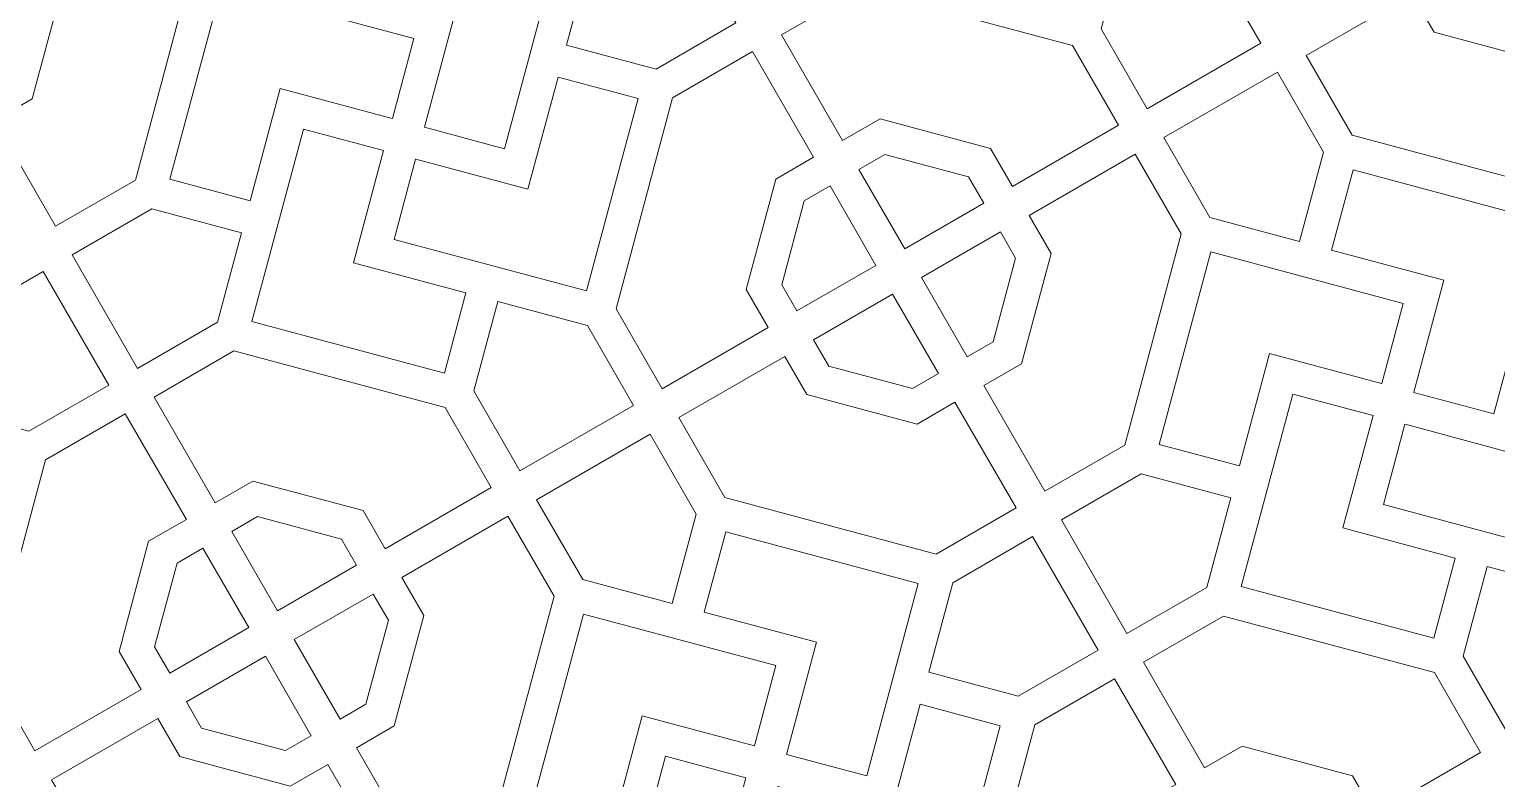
# Model space of a CAD drawing. Header units: centimetres. Extents: x 1.9 to 18.1, y -9.5 to 9.5.
# Drawn here: x 10.741 to 14.469, y -7.537 to -5.633 of the extents above; entities that cross this region are included whole.
import ezdxf

# ---------------------------------------------------------------- set-up
doc = ezdxf.new("R2010")
doc.units = ezdxf.units.CM
doc.header["$MEASUREMENT"] = 0
doc.layers.add('layer 1', color=7, linetype='Continuous')

msp = doc.modelspace()

# ---------------------------------------------------------------- linework, layer by layer
at = {"layer": 'layer 1', "color": 7, "lineweight": 9}
for points, knots in [([(1.85394, -0.05571), (1.85394, -0.05571), (18.09811, -0.05571), (18.09811, -0.05571), (18.09811, -0.05571), (18.09811, -0.05571), (18.09811, -9.49999), (18.09811, -9.49999), (18.09811, -9.49999), (18.09811, -9.49999), (1.85394, -9.49999), (1.85394, -9.49999), (1.85394, -9.49999), (1.85394, -9.49999), (1.85394, -0.05571), (1.85394, -0.05571)], [0, 0, 0, 0, 0.2, 0.2, 0.2, 0.2, 0.4, 0.4, 0.4, 0.4, 0.6, 0.6, 0.6, 0.6, 1, 1, 1, 1]), ([(10.82337, -5.52901), (10.82337, -5.52901), (10.74825, -5.80937), (10.74825, -5.80937), (10.74825, -5.80937), (10.74825, -5.80937), (10.65237, -5.86472), (10.65237, -5.86472), (10.65237, -5.86472), (10.65237, -5.86472), (10.80748, -6.13337), (10.80748, -6.13337), (10.80748, -6.13337), (10.80748, -6.13337), (11.0103, -6.01628), (11.0103, -6.01628), (11.0103, -6.01628), (11.0103, -6.01628), (11.15411, -5.47953), (11.15411, -5.47953), (11.15411, -5.47953), (11.15411, -5.47953), (11.03697, -5.27663), (11.03697, -5.27663), (11.03697, -5.27663), (11.03697, -5.27663), (10.76748, -5.43222), (10.76748, -5.43222), (10.76748, -5.43222), (10.76748, -5.43222), (10.82337, -5.52901), (10.82337, -5.52901)], [0, 0, 0, 0, 0.1111111, 0.1111111, 0.1111111, 0.1111111, 0.2222222, 0.2222222, 0.2222222, 0.2222222, 0.3333333, 0.3333333, 0.3333333, 0.3333333, 0.4444444, 0.4444444, 0.4444444, 0.4444444, 0.5555556, 0.5555556, 0.5555556, 0.5555556, 0.6666667, 0.6666667, 0.6666667, 0.6666667, 0.7777778, 0.7777778, 0.7777778, 0.7777778, 1, 1, 1, 1]), ([(11.74468, -5.88155), (11.74468, -5.88155), (11.74479, -5.88158), (11.74479, -5.88158), (11.74479, -5.88158), (11.74479, -5.88158), (11.74471, -5.88188), (11.74471, -5.88188), (11.74471, -5.88188), (11.74471, -5.88188), (11.94847, -5.93647), (11.94847, -5.93647), (11.94847, -5.93647), (11.94847, -5.93647), (12.07949, -5.44751), (12.07949, -5.44751), (12.07949, -5.44751), (12.07949, -5.44751), (11.59052, -5.31648), (11.59052, -5.31648), (11.59052, -5.31648), (11.59052, -5.31648), (11.53589, -5.52035), (11.53589, -5.52035), (11.53589, -5.52035), (11.53589, -5.52035), (11.821, -5.59674), (11.821, -5.59674), (11.821, -5.59674), (11.821, -5.59674), (11.74468, -5.88155), (11.74468, -5.88155)], [0, 0, 0, 0, 0.1111111, 0.1111111, 0.1111111, 0.1111111, 0.2222222, 0.2222222, 0.2222222, 0.2222222, 0.3333333, 0.3333333, 0.3333333, 0.3333333, 0.4444444, 0.4444444, 0.4444444, 0.4444444, 0.5555556, 0.5555556, 0.5555556, 0.5555556, 0.6666667, 0.6666667, 0.6666667, 0.6666667, 0.7777778, 0.7777778, 0.7777778, 0.7777778, 1, 1, 1, 1]), ([(12.37002, -5.32839), (12.37002, -5.32839), (12.16712, -5.44554), (12.16712, -5.44554), (12.16712, -5.44554), (12.16712, -5.44554), (12.10613, -5.67316), (12.10613, -5.67316), (12.10613, -5.67316), (12.10613, -5.67316), (12.33339, -5.73405), (12.33339, -5.73405), (12.33339, -5.73405), (12.33339, -5.73405), (12.53652, -5.61677), (12.53652, -5.61677), (12.53652, -5.61677), (12.53652, -5.61677), (12.37002, -5.32839), (12.37002, -5.32839)], [0, 0, 0, 0, 0.1666667, 0.1666667, 0.1666667, 0.1666667, 0.3333333, 0.3333333, 0.3333333, 0.3333333, 0.5, 0.5, 0.5, 0.5, 0.6666667, 0.6666667, 0.6666667, 0.6666667, 1, 1, 1, 1]), ([(13.86979, -5.6684), (13.86979, -5.6684), (13.75261, -5.46544), (13.75261, -5.46544), (13.75261, -5.46544), (13.75261, -5.46544), (13.52517, -5.4045), (13.52517, -5.4045), (13.52517, -5.4045), (13.52517, -5.4045), (13.46423, -5.63193), (13.46423, -5.63193), (13.46423, -5.63193), (13.46423, -5.63193), (13.58141, -5.8349), (13.58141, -5.8349), (13.58141, -5.8349), (13.58141, -5.8349), (13.86979, -5.6684), (13.86979, -5.6684)], [0, 0, 0, 0, 0.1666667, 0.1666667, 0.1666667, 0.1666667, 0.3333333, 0.3333333, 0.3333333, 0.3333333, 0.5, 0.5, 0.5, 0.5, 0.6666667, 0.6666667, 0.6666667, 0.6666667, 1, 1, 1, 1]), ([(11.66315, -5.85976), (11.66315, -5.85976), (11.6634, -5.85982), (11.6634, -5.85982), (11.6634, -5.85982), (11.6634, -5.85982), (11.71795, -5.65624), (11.71795, -5.65624), (11.71795, -5.65624), (11.71795, -5.65624), (11.22898, -5.52522), (11.22898, -5.52522), (11.22898, -5.52522), (11.22898, -5.52522), (11.09796, -6.01419), (11.09796, -6.01419), (11.09796, -6.01419), (11.09796, -6.01419), (11.30171, -6.06878), (11.30171, -6.06878), (11.30171, -6.06878), (11.30171, -6.06878), (11.37816, -5.78346), (11.37816, -5.78346), (11.37816, -5.78346), (11.37816, -5.78346), (11.66314, -5.85982), (11.66314, -5.85982), (11.66314, -5.85982), (11.66314, -5.85982), (11.66315, -5.85976), (11.66315, -5.85976)], [0, 0, 0, 0, 0.1111111, 0.1111111, 0.1111111, 0.1111111, 0.2222222, 0.2222222, 0.2222222, 0.2222222, 0.3333333, 0.3333333, 0.3333333, 0.3333333, 0.4444444, 0.4444444, 0.4444444, 0.4444444, 0.5555556, 0.5555556, 0.5555556, 0.5555556, 0.6666667, 0.6666667, 0.6666667, 0.6666667, 0.7777778, 0.7777778, 0.7777778, 0.7777778, 1, 1, 1, 1]), ([(13.18318, -5.93577), (13.18318, -5.93577), (13.23906, -6.03256), (13.23906, -6.03256), (13.23906, -6.03256), (13.23906, -6.03256), (13.50855, -5.87697), (13.50855, -5.87697), (13.50855, -5.87697), (13.50855, -5.87697), (13.39137, -5.674), (13.39137, -5.674), (13.39137, -5.674), (13.39137, -5.674), (12.85472, -5.53021), (12.85472, -5.53021), (12.85472, -5.53021), (12.85472, -5.53021), (12.65184, -5.64734), (12.65184, -5.64734), (12.65184, -5.64734), (12.65184, -5.64734), (12.80695, -5.916), (12.80695, -5.916), (12.80695, -5.916), (12.80695, -5.916), (12.90282, -5.86064), (12.90282, -5.86064), (12.90282, -5.86064), (12.90282, -5.86064), (13.18318, -5.93577), (13.18318, -5.93577)], [0, 0, 0, 0, 0.1111111, 0.1111111, 0.1111111, 0.1111111, 0.2222222, 0.2222222, 0.2222222, 0.2222222, 0.3333333, 0.3333333, 0.3333333, 0.3333333, 0.4444444, 0.4444444, 0.4444444, 0.4444444, 0.5555556, 0.5555556, 0.5555556, 0.5555556, 0.6666667, 0.6666667, 0.6666667, 0.6666667, 0.7777778, 0.7777778, 0.7777778, 0.7777778, 1, 1, 1, 1]), ([(14.31048, -5.6407), (14.31048, -5.6407), (14.2546, -5.5439), (14.2546, -5.5439), (14.2546, -5.5439), (14.2546, -5.5439), (13.98495, -5.69959), (13.98495, -5.69959), (13.98495, -5.69959), (13.98495, -5.69959), (14.102, -5.90232), (14.102, -5.90232), (14.102, -5.90232), (14.102, -5.90232), (14.63901, -6.04621), (14.63901, -6.04621), (14.63901, -6.04621), (14.63901, -6.04621), (14.84182, -5.92911), (14.84182, -5.92911), (14.84182, -5.92911), (14.84182, -5.92911), (14.68671, -5.66046), (14.68671, -5.66046), (14.68671, -5.66046), (14.68671, -5.66046), (14.59084, -5.71582), (14.59084, -5.71582), (14.59084, -5.71582), (14.59084, -5.71582), (14.31048, -5.6407), (14.31048, -5.6407)], [0, 0, 0, 0, 0.1111111, 0.1111111, 0.1111111, 0.1111111, 0.2222222, 0.2222222, 0.2222222, 0.2222222, 0.3333333, 0.3333333, 0.3333333, 0.3333333, 0.4444444, 0.4444444, 0.4444444, 0.4444444, 0.5555556, 0.5555556, 0.5555556, 0.5555556, 0.6666667, 0.6666667, 0.6666667, 0.6666667, 0.7777778, 0.7777778, 0.7777778, 0.7777778, 1, 1, 1, 1]), ([(12.5627, -6.294), (12.5627, -6.294), (12.63782, -6.01365), (12.63782, -6.01365), (12.63782, -6.01365), (12.63782, -6.01365), (12.73369, -5.95829), (12.73369, -5.95829), (12.73369, -5.95829), (12.73369, -5.95829), (12.57859, -5.68964), (12.57859, -5.68964), (12.57859, -5.68964), (12.57859, -5.68964), (12.37554, -5.80687), (12.37554, -5.80687), (12.37554, -5.80687), (12.37554, -5.80687), (12.23175, -6.34351), (12.23175, -6.34351), (12.23175, -6.34351), (12.23175, -6.34351), (12.34893, -6.54647), (12.34893, -6.54647), (12.34893, -6.54647), (12.34893, -6.54647), (12.61858, -6.39079), (12.61858, -6.39079), (12.61858, -6.39079), (12.61858, -6.39079), (12.5627, -6.294), (12.5627, -6.294)], [0, 0, 0, 0, 0.1111111, 0.1111111, 0.1111111, 0.1111111, 0.2222222, 0.2222222, 0.2222222, 0.2222222, 0.3333333, 0.3333333, 0.3333333, 0.3333333, 0.4444444, 0.4444444, 0.4444444, 0.4444444, 0.5555556, 0.5555556, 0.5555556, 0.5555556, 0.6666667, 0.6666667, 0.6666667, 0.6666667, 0.7777778, 0.7777778, 0.7777778, 0.7777778, 1, 1, 1, 1]), ([(13.96849, -6.17216), (13.96849, -6.17216), (14.0294, -5.94485), (14.0294, -5.94485), (14.0294, -5.94485), (14.0294, -5.94485), (13.91208, -5.74166), (13.91208, -5.74166), (13.91208, -5.74166), (13.91208, -5.74166), (13.62371, -5.90815), (13.62371, -5.90815), (13.62371, -5.90815), (13.62371, -5.90815), (13.74093, -6.11119), (13.74093, -6.11119), (13.74093, -6.11119), (13.74093, -6.11119), (13.96849, -6.17216), (13.96849, -6.17216)], [0, 0, 0, 0, 0.1666667, 0.1666667, 0.1666667, 0.1666667, 0.3333333, 0.3333333, 0.3333333, 0.3333333, 0.5, 0.5, 0.5, 0.5, 0.6666667, 0.6666667, 0.6666667, 0.6666667, 1, 1, 1, 1]), ([(11.72299, -5.96316), (11.72299, -5.96316), (11.72296, -5.96326), (11.72296, -5.96326), (11.72296, -5.96326), (11.72296, -5.96326), (11.72248, -5.96313), (11.72248, -5.96313), (11.72248, -5.96313), (11.72248, -5.96313), (11.66788, -6.16691), (11.66788, -6.16691), (11.66788, -6.16691), (11.66788, -6.16691), (12.15685, -6.29793), (12.15685, -6.29793), (12.15685, -6.29793), (12.15685, -6.29793), (12.28787, -5.80897), (12.28787, -5.80897), (12.28787, -5.80897), (12.28787, -5.80897), (12.08435, -5.75443), (12.08435, -5.75443), (12.08435, -5.75443), (12.08435, -5.75443), (12.00797, -6.03952), (12.00797, -6.03952), (12.00797, -6.03952), (12.00797, -6.03952), (11.72299, -5.96316), (11.72299, -5.96316)], [0, 0, 0, 0, 0.1111111, 0.1111111, 0.1111111, 0.1111111, 0.2222222, 0.2222222, 0.2222222, 0.2222222, 0.3333333, 0.3333333, 0.3333333, 0.3333333, 0.4444444, 0.4444444, 0.4444444, 0.4444444, 0.5555556, 0.5555556, 0.5555556, 0.5555556, 0.6666667, 0.6666667, 0.6666667, 0.6666667, 0.7777778, 0.7777778, 0.7777778, 0.7777778, 1, 1, 1, 1]), ([(11.64129, -5.94107), (11.64129, -5.94107), (11.43766, -5.88651), (11.43766, -5.88651), (11.43766, -5.88651), (11.43766, -5.88651), (11.30664, -6.37548), (11.30664, -6.37548), (11.30664, -6.37548), (11.30664, -6.37548), (11.79561, -6.5065), (11.79561, -6.5065), (11.79561, -6.5065), (11.79561, -6.5065), (11.85017, -6.30286), (11.85017, -6.30286), (11.85017, -6.30286), (11.85017, -6.30286), (11.56484, -6.22641), (11.56484, -6.22641), (11.56484, -6.22641), (11.56484, -6.22641), (11.64129, -5.94107), (11.64129, -5.94107)], [0, 0, 0, 0, 0.1428571, 0.1428571, 0.1428571, 0.1428571, 0.2857143, 0.2857143, 0.2857143, 0.2857143, 0.4285714, 0.4285714, 0.4285714, 0.4285714, 0.5714286, 0.5714286, 0.5714286, 0.5714286, 0.7142857, 0.7142857, 0.7142857, 0.7142857, 1, 1, 1, 1]), ([(13.16619, -6.07463), (13.16619, -6.07463), (13.12774, -6.00802), (13.12774, -6.00802), (13.12774, -6.00802), (13.12774, -6.00802), (12.91471, -5.95094), (12.91471, -5.95094), (12.91471, -5.95094), (12.91471, -5.95094), (12.84901, -5.98886), (12.84901, -5.98886), (12.84901, -5.98886), (12.84901, -5.98886), (12.96545, -6.19053), (12.96545, -6.19053), (12.96545, -6.19053), (12.96545, -6.19053), (13.16619, -6.07463), (13.16619, -6.07463)], [0, 0, 0, 0, 0.1666667, 0.1666667, 0.1666667, 0.1666667, 0.3333333, 0.3333333, 0.3333333, 0.3333333, 0.5, 0.5, 0.5, 0.5, 0.6666667, 0.6666667, 0.6666667, 0.6666667, 1, 1, 1, 1]), ([(13.33724, -6.2026), (13.33724, -6.2026), (13.26211, -6.48295), (13.26211, -6.48295), (13.26211, -6.48295), (13.26211, -6.48295), (13.16624, -6.53831), (13.16624, -6.53831), (13.16624, -6.53831), (13.16624, -6.53831), (13.32135, -6.80696), (13.32135, -6.80696), (13.32135, -6.80696), (13.32135, -6.80696), (13.52416, -6.68987), (13.52416, -6.68987), (13.52416, -6.68987), (13.52416, -6.68987), (13.66798, -6.15312), (13.66798, -6.15312), (13.66798, -6.15312), (13.66798, -6.15312), (13.55084, -5.95022), (13.55084, -5.95022), (13.55084, -5.95022), (13.55084, -5.95022), (13.28135, -6.10581), (13.28135, -6.10581), (13.28135, -6.10581), (13.28135, -6.10581), (13.33724, -6.2026), (13.33724, -6.2026)], [0, 0, 0, 0, 0.1111111, 0.1111111, 0.1111111, 0.1111111, 0.2222222, 0.2222222, 0.2222222, 0.2222222, 0.3333333, 0.3333333, 0.3333333, 0.3333333, 0.4444444, 0.4444444, 0.4444444, 0.4444444, 0.5555556, 0.5555556, 0.5555556, 0.5555556, 0.6666667, 0.6666667, 0.6666667, 0.6666667, 0.7777778, 0.7777778, 0.7777778, 0.7777778, 1, 1, 1, 1]), ([(14.25855, -6.55514), (14.25855, -6.55514), (14.25866, -6.55517), (14.25866, -6.55517), (14.25866, -6.55517), (14.25866, -6.55517), (14.25858, -6.55547), (14.25858, -6.55547), (14.25858, -6.55547), (14.25858, -6.55547), (14.46234, -6.61006), (14.46234, -6.61006), (14.46234, -6.61006), (14.46234, -6.61006), (14.59336, -6.1211), (14.59336, -6.1211), (14.59336, -6.1211), (14.59336, -6.1211), (14.10439, -5.99007), (14.10439, -5.99007), (14.10439, -5.99007), (14.10439, -5.99007), (14.04976, -6.19394), (14.04976, -6.19394), (14.04976, -6.19394), (14.04976, -6.19394), (14.33486, -6.27033), (14.33486, -6.27033), (14.33486, -6.27033), (14.33486, -6.27033), (14.25855, -6.55514), (14.25855, -6.55514)], [0, 0, 0, 0, 0.1111111, 0.1111111, 0.1111111, 0.1111111, 0.2222222, 0.2222222, 0.2222222, 0.2222222, 0.3333333, 0.3333333, 0.3333333, 0.3333333, 0.4444444, 0.4444444, 0.4444444, 0.4444444, 0.5555556, 0.5555556, 0.5555556, 0.5555556, 0.6666667, 0.6666667, 0.6666667, 0.6666667, 0.7777778, 0.7777778, 0.7777778, 0.7777778, 1, 1, 1, 1]), ([(12.69145, -6.34872), (12.69145, -6.34872), (12.89219, -6.23282), (12.89219, -6.23282), (12.89219, -6.23282), (12.89219, -6.23282), (12.77576, -6.03116), (12.77576, -6.03116), (12.77576, -6.03116), (12.77576, -6.03116), (12.71007, -6.06909), (12.71007, -6.06909), (12.71007, -6.06909), (12.71007, -6.06909), (12.65299, -6.28211), (12.65299, -6.28211), (12.65299, -6.28211), (12.65299, -6.28211), (12.69145, -6.34872), (12.69145, -6.34872)], [0, 0, 0, 0, 0.1666667, 0.1666667, 0.1666667, 0.1666667, 0.3333333, 0.3333333, 0.3333333, 0.3333333, 0.5, 0.5, 0.5, 0.5, 0.6666667, 0.6666667, 0.6666667, 0.6666667, 1, 1, 1, 1]), ([(11.01604, -6.49462), (11.01604, -6.49462), (11.21901, -6.37743), (11.21901, -6.37743), (11.21901, -6.37743), (11.21901, -6.37743), (11.27993, -6.15005), (11.27993, -6.15005), (11.27993, -6.15005), (11.27993, -6.15005), (11.05245, -6.0891), (11.05245, -6.0891), (11.05245, -6.0891), (11.05245, -6.0891), (10.84955, -6.20624), (10.84955, -6.20624), (10.84955, -6.20624), (10.84955, -6.20624), (11.01604, -6.49462), (11.01604, -6.49462)], [0, 0, 0, 0, 0.1666667, 0.1666667, 0.1666667, 0.1666667, 0.3333333, 0.3333333, 0.3333333, 0.3333333, 0.5, 0.5, 0.5, 0.5, 0.6666667, 0.6666667, 0.6666667, 0.6666667, 1, 1, 1, 1]), ([(13.20849, -6.14788), (13.20849, -6.14788), (13.00774, -6.26378), (13.00774, -6.26378), (13.00774, -6.26378), (13.00774, -6.26378), (13.12417, -6.46544), (13.12417, -6.46544), (13.12417, -6.46544), (13.12417, -6.46544), (13.18986, -6.42751), (13.18986, -6.42751), (13.18986, -6.42751), (13.18986, -6.42751), (13.24694, -6.21449), (13.24694, -6.21449), (13.24694, -6.21449), (13.24694, -6.21449), (13.20849, -6.14788), (13.20849, -6.14788)], [0, 0, 0, 0, 0.1666667, 0.1666667, 0.1666667, 0.1666667, 0.3333333, 0.3333333, 0.3333333, 0.3333333, 0.5, 0.5, 0.5, 0.5, 0.6666667, 0.6666667, 0.6666667, 0.6666667, 1, 1, 1, 1]), ([(14.17702, -6.53335), (14.17702, -6.53335), (14.17727, -6.53341), (14.17727, -6.53341), (14.17727, -6.53341), (14.17727, -6.53341), (14.23181, -6.32983), (14.23181, -6.32983), (14.23181, -6.32983), (14.23181, -6.32983), (13.74284, -6.19881), (13.74284, -6.19881), (13.74284, -6.19881), (13.74284, -6.19881), (13.61183, -6.68778), (13.61183, -6.68778), (13.61183, -6.68778), (13.61183, -6.68778), (13.81558, -6.74237), (13.81558, -6.74237), (13.81558, -6.74237), (13.81558, -6.74237), (13.89203, -6.45705), (13.89203, -6.45705), (13.89203, -6.45705), (13.89203, -6.45705), (14.17701, -6.5334), (14.17701, -6.5334), (14.17701, -6.5334), (14.17701, -6.5334), (14.17702, -6.53335), (14.17702, -6.53335)], [0, 0, 0, 0, 0.1111111, 0.1111111, 0.1111111, 0.1111111, 0.2222222, 0.2222222, 0.2222222, 0.2222222, 0.3333333, 0.3333333, 0.3333333, 0.3333333, 0.4444444, 0.4444444, 0.4444444, 0.4444444, 0.5555556, 0.5555556, 0.5555556, 0.5555556, 0.6666667, 0.6666667, 0.6666667, 0.6666667, 0.7777778, 0.7777778, 0.7777778, 0.7777778, 1, 1, 1, 1]), ([(10.7763, -6.24853), (10.7763, -6.24853), (10.57339, -6.36568), (10.57339, -6.36568), (10.57339, -6.36568), (10.57339, -6.36568), (10.5124, -6.59329), (10.5124, -6.59329), (10.5124, -6.59329), (10.5124, -6.59329), (10.73966, -6.65419), (10.73966, -6.65419), (10.73966, -6.65419), (10.73966, -6.65419), (10.94279, -6.53691), (10.94279, -6.53691), (10.94279, -6.53691), (10.94279, -6.53691), (10.7763, -6.24853), (10.7763, -6.24853)], [0, 0, 0, 0, 0.1666667, 0.1666667, 0.1666667, 0.1666667, 0.3333333, 0.3333333, 0.3333333, 0.3333333, 0.5, 0.5, 0.5, 0.5, 0.6666667, 0.6666667, 0.6666667, 0.6666667, 1, 1, 1, 1]), ([(12.27606, -6.58854), (12.27606, -6.58854), (12.15888, -6.38558), (12.15888, -6.38558), (12.15888, -6.38558), (12.15888, -6.38558), (11.93144, -6.32464), (11.93144, -6.32464), (11.93144, -6.32464), (11.93144, -6.32464), (11.8705, -6.55207), (11.8705, -6.55207), (11.8705, -6.55207), (11.8705, -6.55207), (11.98769, -6.75504), (11.98769, -6.75504), (11.98769, -6.75504), (11.98769, -6.75504), (12.27606, -6.58854), (12.27606, -6.58854)], [0, 0, 0, 0, 0.1666667, 0.1666667, 0.1666667, 0.1666667, 0.3333333, 0.3333333, 0.3333333, 0.3333333, 0.5, 0.5, 0.5, 0.5, 0.6666667, 0.6666667, 0.6666667, 0.6666667, 1, 1, 1, 1]), ([(12.73374, -6.42197), (12.73374, -6.42197), (12.7722, -6.48859), (12.7722, -6.48859), (12.7722, -6.48859), (12.7722, -6.48859), (12.98522, -6.54566), (12.98522, -6.54566), (12.98522, -6.54566), (12.98522, -6.54566), (13.05092, -6.50773), (13.05092, -6.50773), (13.05092, -6.50773), (13.05092, -6.50773), (12.93449, -6.30607), (12.93449, -6.30607), (12.93449, -6.30607), (12.93449, -6.30607), (12.73374, -6.42197), (12.73374, -6.42197)], [0, 0, 0, 0, 0.1666667, 0.1666667, 0.1666667, 0.1666667, 0.3333333, 0.3333333, 0.3333333, 0.3333333, 0.5, 0.5, 0.5, 0.5, 0.6666667, 0.6666667, 0.6666667, 0.6666667, 1, 1, 1, 1]), ([(14.23685, -6.63675), (14.23685, -6.63675), (14.23683, -6.63684), (14.23683, -6.63684), (14.23683, -6.63684), (14.23683, -6.63684), (14.23635, -6.63672), (14.23635, -6.63672), (14.23635, -6.63672), (14.23635, -6.63672), (14.18175, -6.8405), (14.18175, -6.8405), (14.18175, -6.8405), (14.18175, -6.8405), (14.67072, -6.97152), (14.67072, -6.97152), (14.67072, -6.97152), (14.67072, -6.97152), (14.80174, -6.48256), (14.80174, -6.48256), (14.80174, -6.48256), (14.80174, -6.48256), (14.59822, -6.42802), (14.59822, -6.42802), (14.59822, -6.42802), (14.59822, -6.42802), (14.52183, -6.71311), (14.52183, -6.71311), (14.52183, -6.71311), (14.52183, -6.71311), (14.23685, -6.63675), (14.23685, -6.63675)], [0, 0, 0, 0, 0.1111111, 0.1111111, 0.1111111, 0.1111111, 0.2222222, 0.2222222, 0.2222222, 0.2222222, 0.3333333, 0.3333333, 0.3333333, 0.3333333, 0.4444444, 0.4444444, 0.4444444, 0.4444444, 0.5555556, 0.5555556, 0.5555556, 0.5555556, 0.6666667, 0.6666667, 0.6666667, 0.6666667, 0.7777778, 0.7777778, 0.7777778, 0.7777778, 1, 1, 1, 1]), ([(11.58945, -6.8559), (11.58945, -6.8559), (11.64533, -6.9527), (11.64533, -6.9527), (11.64533, -6.9527), (11.64533, -6.9527), (11.91482, -6.79711), (11.91482, -6.79711), (11.91482, -6.79711), (11.91482, -6.79711), (11.79764, -6.59415), (11.79764, -6.59415), (11.79764, -6.59415), (11.79764, -6.59415), (11.26099, -6.45035), (11.26099, -6.45035), (11.26099, -6.45035), (11.26099, -6.45035), (11.05811, -6.56748), (11.05811, -6.56748), (11.05811, -6.56748), (11.05811, -6.56748), (11.21322, -6.83614), (11.21322, -6.83614), (11.21322, -6.83614), (11.21322, -6.83614), (11.30909, -6.78078), (11.30909, -6.78078), (11.30909, -6.78078), (11.30909, -6.78078), (11.58945, -6.8559), (11.58945, -6.8559)], [0, 0, 0, 0, 0.1111111, 0.1111111, 0.1111111, 0.1111111, 0.2222222, 0.2222222, 0.2222222, 0.2222222, 0.3333333, 0.3333333, 0.3333333, 0.3333333, 0.4444444, 0.4444444, 0.4444444, 0.4444444, 0.5555556, 0.5555556, 0.5555556, 0.5555556, 0.6666667, 0.6666667, 0.6666667, 0.6666667, 0.7777778, 0.7777778, 0.7777778, 0.7777778, 1, 1, 1, 1]), ([(12.71676, -6.56084), (12.71676, -6.56084), (12.66087, -6.46404), (12.66087, -6.46404), (12.66087, -6.46404), (12.66087, -6.46404), (12.39122, -6.61973), (12.39122, -6.61973), (12.39122, -6.61973), (12.39122, -6.61973), (12.50827, -6.82246), (12.50827, -6.82246), (12.50827, -6.82246), (12.50827, -6.82246), (13.04528, -6.96635), (13.04528, -6.96635), (13.04528, -6.96635), (13.04528, -6.96635), (13.24809, -6.84926), (13.24809, -6.84926), (13.24809, -6.84926), (13.24809, -6.84926), (13.09299, -6.5806), (13.09299, -6.5806), (13.09299, -6.5806), (13.09299, -6.5806), (12.99711, -6.63596), (12.99711, -6.63596), (12.99711, -6.63596), (12.99711, -6.63596), (12.71676, -6.56084), (12.71676, -6.56084)], [0, 0, 0, 0, 0.1111111, 0.1111111, 0.1111111, 0.1111111, 0.2222222, 0.2222222, 0.2222222, 0.2222222, 0.3333333, 0.3333333, 0.3333333, 0.3333333, 0.4444444, 0.4444444, 0.4444444, 0.4444444, 0.5555556, 0.5555556, 0.5555556, 0.5555556, 0.6666667, 0.6666667, 0.6666667, 0.6666667, 0.7777778, 0.7777778, 0.7777778, 0.7777778, 1, 1, 1, 1]), ([(14.15516, -6.61466), (14.15516, -6.61466), (13.95152, -6.56009), (13.95152, -6.56009), (13.95152, -6.56009), (13.95152, -6.56009), (13.8205, -7.04907), (13.8205, -7.04907), (13.8205, -7.04907), (13.8205, -7.04907), (14.30948, -7.18009), (14.30948, -7.18009), (14.30948, -7.18009), (14.30948, -7.18009), (14.36404, -6.97645), (14.36404, -6.97645), (14.36404, -6.97645), (14.36404, -6.97645), (14.0787, -6.9), (14.0787, -6.9), (14.0787, -6.9), (14.0787, -6.9), (14.15516, -6.61466), (14.15516, -6.61466)], [0, 0, 0, 0, 0.1428571, 0.1428571, 0.1428571, 0.1428571, 0.2857143, 0.2857143, 0.2857143, 0.2857143, 0.4285714, 0.4285714, 0.4285714, 0.4285714, 0.5714286, 0.5714286, 0.5714286, 0.5714286, 0.7142857, 0.7142857, 0.7142857, 0.7142857, 1, 1, 1, 1]), ([(10.96897, -7.21414), (10.96897, -7.21414), (11.04409, -6.93379), (11.04409, -6.93379), (11.04409, -6.93379), (11.04409, -6.93379), (11.13997, -6.87843), (11.13997, -6.87843), (11.13997, -6.87843), (11.13997, -6.87843), (10.98486, -6.60978), (10.98486, -6.60978), (10.98486, -6.60978), (10.98486, -6.60978), (10.78181, -6.72701), (10.78181, -6.72701), (10.78181, -6.72701), (10.78181, -6.72701), (10.63802, -7.26365), (10.63802, -7.26365), (10.63802, -7.26365), (10.63802, -7.26365), (10.7552, -7.46661), (10.7552, -7.46661), (10.7552, -7.46661), (10.7552, -7.46661), (11.02485, -7.31093), (11.02485, -7.31093), (11.02485, -7.31093), (11.02485, -7.31093), (10.96897, -7.21414), (10.96897, -7.21414)], [0, 0, 0, 0, 0.1111111, 0.1111111, 0.1111111, 0.1111111, 0.2222222, 0.2222222, 0.2222222, 0.2222222, 0.3333333, 0.3333333, 0.3333333, 0.3333333, 0.4444444, 0.4444444, 0.4444444, 0.4444444, 0.5555556, 0.5555556, 0.5555556, 0.5555556, 0.6666667, 0.6666667, 0.6666667, 0.6666667, 0.7777778, 0.7777778, 0.7777778, 0.7777778, 1, 1, 1, 1]), ([(12.37476, -7.0923), (12.37476, -7.0923), (12.43567, -6.86499), (12.43567, -6.86499), (12.43567, -6.86499), (12.43567, -6.86499), (12.31835, -6.6618), (12.31835, -6.6618), (12.31835, -6.6618), (12.31835, -6.6618), (12.02998, -6.82829), (12.02998, -6.82829), (12.02998, -6.82829), (12.02998, -6.82829), (12.1472, -7.03133), (12.1472, -7.03133), (12.1472, -7.03133), (12.1472, -7.03133), (12.37476, -7.0923), (12.37476, -7.0923)], [0, 0, 0, 0, 0.1666667, 0.1666667, 0.1666667, 0.1666667, 0.3333333, 0.3333333, 0.3333333, 0.3333333, 0.5, 0.5, 0.5, 0.5, 0.6666667, 0.6666667, 0.6666667, 0.6666667, 1, 1, 1, 1]), ([(13.52991, -7.16821), (13.52991, -7.16821), (13.73288, -7.05102), (13.73288, -7.05102), (13.73288, -7.05102), (13.73288, -7.05102), (13.7938, -6.82364), (13.7938, -6.82364), (13.7938, -6.82364), (13.7938, -6.82364), (13.56631, -6.76269), (13.56631, -6.76269), (13.56631, -6.76269), (13.56631, -6.76269), (13.36341, -6.87983), (13.36341, -6.87983), (13.36341, -6.87983), (13.36341, -6.87983), (13.52991, -7.16821), (13.52991, -7.16821)], [0, 0, 0, 0, 0.1666667, 0.1666667, 0.1666667, 0.1666667, 0.3333333, 0.3333333, 0.3333333, 0.3333333, 0.5, 0.5, 0.5, 0.5, 0.6666667, 0.6666667, 0.6666667, 0.6666667, 1, 1, 1, 1]), ([(11.57246, -6.99477), (11.57246, -6.99477), (11.53401, -6.92815), (11.53401, -6.92815), (11.53401, -6.92815), (11.53401, -6.92815), (11.32098, -6.87108), (11.32098, -6.87108), (11.32098, -6.87108), (11.32098, -6.87108), (11.25529, -6.909), (11.25529, -6.909), (11.25529, -6.909), (11.25529, -6.909), (11.37172, -7.11067), (11.37172, -7.11067), (11.37172, -7.11067), (11.37172, -7.11067), (11.57246, -6.99477), (11.57246, -6.99477)], [0, 0, 0, 0, 0.1666667, 0.1666667, 0.1666667, 0.1666667, 0.3333333, 0.3333333, 0.3333333, 0.3333333, 0.5, 0.5, 0.5, 0.5, 0.6666667, 0.6666667, 0.6666667, 0.6666667, 1, 1, 1, 1]), ([(11.74351, -7.12274), (11.74351, -7.12274), (11.66839, -7.4031), (11.66839, -7.4031), (11.66839, -7.4031), (11.66839, -7.4031), (11.57251, -7.45845), (11.57251, -7.45845), (11.57251, -7.45845), (11.57251, -7.45845), (11.72762, -7.72711), (11.72762, -7.72711), (11.72762, -7.72711), (11.72762, -7.72711), (11.93043, -7.61001), (11.93043, -7.61001), (11.93043, -7.61001), (11.93043, -7.61001), (12.07425, -7.07326), (12.07425, -7.07326), (12.07425, -7.07326), (12.07425, -7.07326), (11.95711, -6.87036), (11.95711, -6.87036), (11.95711, -6.87036), (11.95711, -6.87036), (11.68762, -7.02595), (11.68762, -7.02595), (11.68762, -7.02595), (11.68762, -7.02595), (11.74351, -7.12274), (11.74351, -7.12274)], [0, 0, 0, 0, 0.1111111, 0.1111111, 0.1111111, 0.1111111, 0.2222222, 0.2222222, 0.2222222, 0.2222222, 0.3333333, 0.3333333, 0.3333333, 0.3333333, 0.4444444, 0.4444444, 0.4444444, 0.4444444, 0.5555556, 0.5555556, 0.5555556, 0.5555556, 0.6666667, 0.6666667, 0.6666667, 0.6666667, 0.7777778, 0.7777778, 0.7777778, 0.7777778, 1, 1, 1, 1]), ([(12.66482, -7.47528), (12.66482, -7.47528), (12.66493, -7.47531), (12.66493, -7.47531), (12.66493, -7.47531), (12.66493, -7.47531), (12.66485, -7.4756), (12.66485, -7.4756), (12.66485, -7.4756), (12.66485, -7.4756), (12.86861, -7.5302), (12.86861, -7.5302), (12.86861, -7.5302), (12.86861, -7.5302), (12.99963, -7.04123), (12.99963, -7.04123), (12.99963, -7.04123), (12.99963, -7.04123), (12.51066, -6.91021), (12.51066, -6.91021), (12.51066, -6.91021), (12.51066, -6.91021), (12.45603, -7.11408), (12.45603, -7.11408), (12.45603, -7.11408), (12.45603, -7.11408), (12.74114, -7.19047), (12.74114, -7.19047), (12.74114, -7.19047), (12.74114, -7.19047), (12.66482, -7.47528), (12.66482, -7.47528)], [0, 0, 0, 0, 0.1111111, 0.1111111, 0.1111111, 0.1111111, 0.2222222, 0.2222222, 0.2222222, 0.2222222, 0.3333333, 0.3333333, 0.3333333, 0.3333333, 0.4444444, 0.4444444, 0.4444444, 0.4444444, 0.5555556, 0.5555556, 0.5555556, 0.5555556, 0.6666667, 0.6666667, 0.6666667, 0.6666667, 0.7777778, 0.7777778, 0.7777778, 0.7777778, 1, 1, 1, 1]), ([(13.29016, -6.92212), (13.29016, -6.92212), (13.08726, -7.03927), (13.08726, -7.03927), (13.08726, -7.03927), (13.08726, -7.03927), (13.02627, -7.26688), (13.02627, -7.26688), (13.02627, -7.26688), (13.02627, -7.26688), (13.25353, -7.32778), (13.25353, -7.32778), (13.25353, -7.32778), (13.25353, -7.32778), (13.45666, -7.2105), (13.45666, -7.2105), (13.45666, -7.2105), (13.45666, -7.2105), (13.29016, -6.92212), (13.29016, -6.92212)], [0, 0, 0, 0, 0.1666667, 0.1666667, 0.1666667, 0.1666667, 0.3333333, 0.3333333, 0.3333333, 0.3333333, 0.5, 0.5, 0.5, 0.5, 0.6666667, 0.6666667, 0.6666667, 0.6666667, 1, 1, 1, 1]), ([(11.09772, -7.26886), (11.09772, -7.26886), (11.29847, -7.15296), (11.29847, -7.15296), (11.29847, -7.15296), (11.29847, -7.15296), (11.18203, -6.9513), (11.18203, -6.9513), (11.18203, -6.9513), (11.18203, -6.9513), (11.11634, -6.98923), (11.11634, -6.98923), (11.11634, -6.98923), (11.11634, -6.98923), (11.05926, -7.20225), (11.05926, -7.20225), (11.05926, -7.20225), (11.05926, -7.20225), (11.09772, -7.26886), (11.09772, -7.26886)], [0, 0, 0, 0, 0.1666667, 0.1666667, 0.1666667, 0.1666667, 0.3333333, 0.3333333, 0.3333333, 0.3333333, 0.5, 0.5, 0.5, 0.5, 0.6666667, 0.6666667, 0.6666667, 0.6666667, 1, 1, 1, 1]), ([(14.78993, -7.26213), (14.78993, -7.26213), (14.67275, -7.05917), (14.67275, -7.05917), (14.67275, -7.05917), (14.67275, -7.05917), (14.44531, -6.99823), (14.44531, -6.99823), (14.44531, -6.99823), (14.44531, -6.99823), (14.38437, -7.22566), (14.38437, -7.22566), (14.38437, -7.22566), (14.38437, -7.22566), (14.50155, -7.42863), (14.50155, -7.42863), (14.50155, -7.42863), (14.50155, -7.42863), (14.78993, -7.26213), (14.78993, -7.26213)], [0, 0, 0, 0, 0.1666667, 0.1666667, 0.1666667, 0.1666667, 0.3333333, 0.3333333, 0.3333333, 0.3333333, 0.5, 0.5, 0.5, 0.5, 0.6666667, 0.6666667, 0.6666667, 0.6666667, 1, 1, 1, 1]), ([(11.61476, -7.06802), (11.61476, -7.06802), (11.41401, -7.18392), (11.41401, -7.18392), (11.41401, -7.18392), (11.41401, -7.18392), (11.53044, -7.38558), (11.53044, -7.38558), (11.53044, -7.38558), (11.53044, -7.38558), (11.59613, -7.34765), (11.59613, -7.34765), (11.59613, -7.34765), (11.59613, -7.34765), (11.65322, -7.13463), (11.65322, -7.13463), (11.65322, -7.13463), (11.65322, -7.13463), (11.61476, -7.06802), (11.61476, -7.06802)], [0, 0, 0, 0, 0.1666667, 0.1666667, 0.1666667, 0.1666667, 0.3333333, 0.3333333, 0.3333333, 0.3333333, 0.5, 0.5, 0.5, 0.5, 0.6666667, 0.6666667, 0.6666667, 0.6666667, 1, 1, 1, 1]), ([(12.58329, -7.45349), (12.58329, -7.45349), (12.58354, -7.45355), (12.58354, -7.45355), (12.58354, -7.45355), (12.58354, -7.45355), (12.63809, -7.24997), (12.63809, -7.24997), (12.63809, -7.24997), (12.63809, -7.24997), (12.14912, -7.11895), (12.14912, -7.11895), (12.14912, -7.11895), (12.14912, -7.11895), (12.0181, -7.60792), (12.0181, -7.60792), (12.0181, -7.60792), (12.0181, -7.60792), (12.22185, -7.66251), (12.22185, -7.66251), (12.22185, -7.66251), (12.22185, -7.66251), (12.2983, -7.37719), (12.2983, -7.37719), (12.2983, -7.37719), (12.2983, -7.37719), (12.58328, -7.45354), (12.58328, -7.45354), (12.58328, -7.45354), (12.58328, -7.45354), (12.58329, -7.45349), (12.58329, -7.45349)], [0, 0, 0, 0, 0.1111111, 0.1111111, 0.1111111, 0.1111111, 0.2222222, 0.2222222, 0.2222222, 0.2222222, 0.3333333, 0.3333333, 0.3333333, 0.3333333, 0.4444444, 0.4444444, 0.4444444, 0.4444444, 0.5555556, 0.5555556, 0.5555556, 0.5555556, 0.6666667, 0.6666667, 0.6666667, 0.6666667, 0.7777778, 0.7777778, 0.7777778, 0.7777778, 1, 1, 1, 1]), ([(14.10332, -7.52949), (14.10332, -7.52949), (14.1592, -7.62629), (14.1592, -7.62629), (14.1592, -7.62629), (14.1592, -7.62629), (14.42869, -7.4707), (14.42869, -7.4707), (14.42869, -7.4707), (14.42869, -7.4707), (14.3115, -7.26773), (14.3115, -7.26773), (14.3115, -7.26773), (14.3115, -7.26773), (13.77486, -7.12394), (13.77486, -7.12394), (13.77486, -7.12394), (13.77486, -7.12394), (13.57198, -7.24107), (13.57198, -7.24107), (13.57198, -7.24107), (13.57198, -7.24107), (13.72709, -7.50973), (13.72709, -7.50973), (13.72709, -7.50973), (13.72709, -7.50973), (13.82296, -7.45437), (13.82296, -7.45437), (13.82296, -7.45437), (13.82296, -7.45437), (14.10332, -7.52949), (14.10332, -7.52949)], [0, 0, 0, 0, 0.1111111, 0.1111111, 0.1111111, 0.1111111, 0.2222222, 0.2222222, 0.2222222, 0.2222222, 0.3333333, 0.3333333, 0.3333333, 0.3333333, 0.4444444, 0.4444444, 0.4444444, 0.4444444, 0.5555556, 0.5555556, 0.5555556, 0.5555556, 0.6666667, 0.6666667, 0.6666667, 0.6666667, 0.7777778, 0.7777778, 0.7777778, 0.7777778, 1, 1, 1, 1]), ([(11.14001, -7.34211), (11.14001, -7.34211), (11.17847, -7.40873), (11.17847, -7.40873), (11.17847, -7.40873), (11.17847, -7.40873), (11.39149, -7.4658), (11.39149, -7.4658), (11.39149, -7.4658), (11.39149, -7.4658), (11.45719, -7.42787), (11.45719, -7.42787), (11.45719, -7.42787), (11.45719, -7.42787), (11.34076, -7.22621), (11.34076, -7.22621), (11.34076, -7.22621), (11.34076, -7.22621), (11.14001, -7.34211), (11.14001, -7.34211)], [0, 0, 0, 0, 0.1666667, 0.1666667, 0.1666667, 0.1666667, 0.3333333, 0.3333333, 0.3333333, 0.3333333, 0.5, 0.5, 0.5, 0.5, 0.6666667, 0.6666667, 0.6666667, 0.6666667, 1, 1, 1, 1]), ([(13.48284, -7.88773), (13.48284, -7.88773), (13.55796, -7.60737), (13.55796, -7.60737), (13.55796, -7.60737), (13.55796, -7.60737), (13.65383, -7.55202), (13.65383, -7.55202), (13.65383, -7.55202), (13.65383, -7.55202), (13.49873, -7.28336), (13.49873, -7.28336), (13.49873, -7.28336), (13.49873, -7.28336), (13.29568, -7.4006), (13.29568, -7.4006), (13.29568, -7.4006), (13.29568, -7.4006), (13.15189, -7.93724), (13.15189, -7.93724), (13.15189, -7.93724), (13.15189, -7.93724), (13.26907, -8.1402), (13.26907, -8.1402), (13.26907, -8.1402), (13.26907, -8.1402), (13.53872, -7.98452), (13.53872, -7.98452), (13.53872, -7.98452), (13.53872, -7.98452), (13.48284, -7.88773), (13.48284, -7.88773)], [0, 0, 0, 0, 0.1111111, 0.1111111, 0.1111111, 0.1111111, 0.2222222, 0.2222222, 0.2222222, 0.2222222, 0.3333333, 0.3333333, 0.3333333, 0.3333333, 0.4444444, 0.4444444, 0.4444444, 0.4444444, 0.5555556, 0.5555556, 0.5555556, 0.5555556, 0.6666667, 0.6666667, 0.6666667, 0.6666667, 0.7777778, 0.7777778, 0.7777778, 0.7777778, 1, 1, 1, 1]), ([(12.64313, -7.55689), (12.64313, -7.55689), (12.6431, -7.55698), (12.6431, -7.55698), (12.6431, -7.55698), (12.6431, -7.55698), (12.64262, -7.55686), (12.64262, -7.55686), (12.64262, -7.55686), (12.64262, -7.55686), (12.58802, -7.76064), (12.58802, -7.76064), (12.58802, -7.76064), (12.58802, -7.76064), (13.07699, -7.89166), (13.07699, -7.89166), (13.07699, -7.89166), (13.07699, -7.89166), (13.20801, -7.40269), (13.20801, -7.40269), (13.20801, -7.40269), (13.20801, -7.40269), (13.00449, -7.34816), (13.00449, -7.34816), (13.00449, -7.34816), (13.00449, -7.34816), (12.92811, -7.63325), (12.92811, -7.63325), (12.92811, -7.63325), (12.92811, -7.63325), (12.64313, -7.55689), (12.64313, -7.55689)], [0, 0, 0, 0, 0.1111111, 0.1111111, 0.1111111, 0.1111111, 0.2222222, 0.2222222, 0.2222222, 0.2222222, 0.3333333, 0.3333333, 0.3333333, 0.3333333, 0.4444444, 0.4444444, 0.4444444, 0.4444444, 0.5555556, 0.5555556, 0.5555556, 0.5555556, 0.6666667, 0.6666667, 0.6666667, 0.6666667, 0.7777778, 0.7777778, 0.7777778, 0.7777778, 1, 1, 1, 1]), ([(11.12303, -7.48098), (11.12303, -7.48098), (11.06714, -7.38418), (11.06714, -7.38418), (11.06714, -7.38418), (11.06714, -7.38418), (10.79749, -7.53987), (10.79749, -7.53987), (10.79749, -7.53987), (10.79749, -7.53987), (10.91454, -7.7426), (10.91454, -7.7426), (10.91454, -7.7426), (10.91454, -7.7426), (11.45155, -7.88649), (11.45155, -7.88649), (11.45155, -7.88649), (11.45155, -7.88649), (11.65436, -7.76939), (11.65436, -7.76939), (11.65436, -7.76939), (11.65436, -7.76939), (11.49926, -7.50074), (11.49926, -7.50074), (11.49926, -7.50074), (11.49926, -7.50074), (11.40338, -7.5561), (11.40338, -7.5561), (11.40338, -7.5561), (11.40338, -7.5561), (11.12303, -7.48098), (11.12303, -7.48098)], [0, 0, 0, 0, 0.1111111, 0.1111111, 0.1111111, 0.1111111, 0.2222222, 0.2222222, 0.2222222, 0.2222222, 0.3333333, 0.3333333, 0.3333333, 0.3333333, 0.4444444, 0.4444444, 0.4444444, 0.4444444, 0.5555556, 0.5555556, 0.5555556, 0.5555556, 0.6666667, 0.6666667, 0.6666667, 0.6666667, 0.7777778, 0.7777778, 0.7777778, 0.7777778, 1, 1, 1, 1]), ([(12.56143, -7.5348), (12.56143, -7.5348), (12.3578, -7.48024), (12.3578, -7.48024), (12.3578, -7.48024), (12.3578, -7.48024), (12.22678, -7.9692), (12.22678, -7.9692), (12.22678, -7.9692), (12.22678, -7.9692), (12.71575, -8.10022), (12.71575, -8.10022), (12.71575, -8.10022), (12.71575, -8.10022), (12.77031, -7.89659), (12.77031, -7.89659), (12.77031, -7.89659), (12.77031, -7.89659), (12.48498, -7.82014), (12.48498, -7.82014), (12.48498, -7.82014), (12.48498, -7.82014), (12.56143, -7.5348), (12.56143, -7.5348)], [0, 0, 0, 0, 0.1428571, 0.1428571, 0.1428571, 0.1428571, 0.2857143, 0.2857143, 0.2857143, 0.2857143, 0.4285714, 0.4285714, 0.4285714, 0.4285714, 0.5714286, 0.5714286, 0.5714286, 0.5714286, 0.7142857, 0.7142857, 0.7142857, 0.7142857, 1, 1, 1, 1])]:
    msp.add_open_spline(points, degree=3, knots=knots, dxfattribs=at)

doc.saveas('drawing.dxf')
